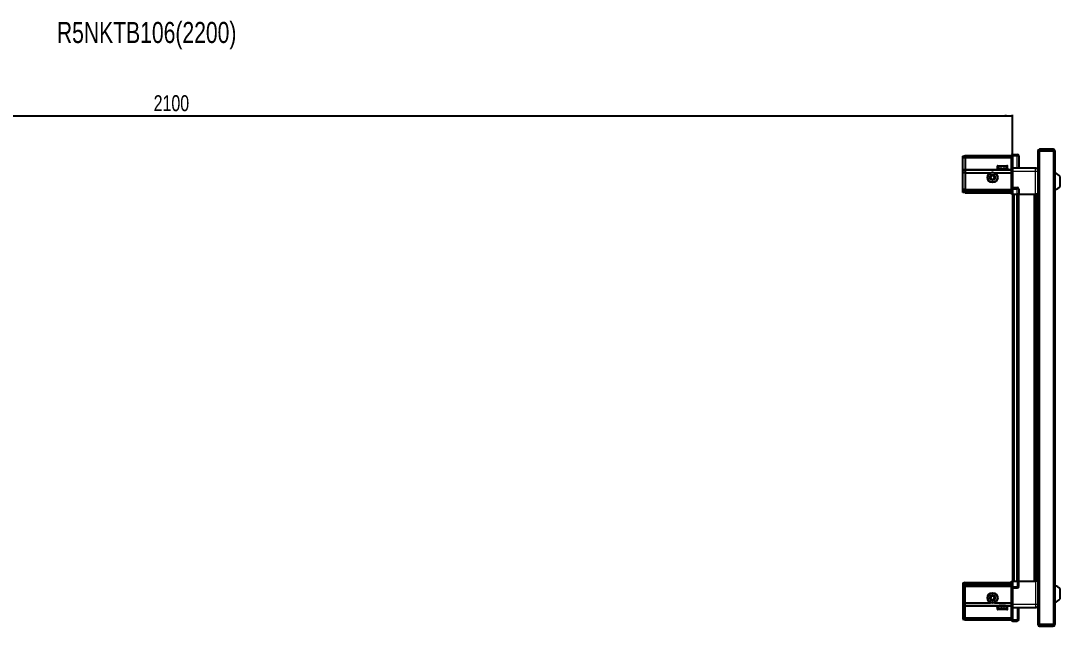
# Model space of a CAD drawing. Header units: millimetres. Extents: x 1415 to 6170, y -1465 to 1637.
# Drawn here: x 3663 to 4969, y 877 to 1637 of the extents above; entities that cross this region are included whole.
import ezdxf

# ---------------------------------------------------------------- set-up
doc = ezdxf.new("R2010")
doc.units = ezdxf.units.MM
doc.layers.add('FORMAT', color=7, linetype='Continuous')
doc.styles.add('SLDTEXTSTYLE0', font='TXT', dxfattribs={"width": 0.75})
doc.dimstyles.new('SLDDIMSTYLE0', dxfattribs={"dimtxt": 20, "dimasz": 10, "dimexe": 0, "dimexo": 0.0625, "dimgap": 5, "dimtad": 2, "dimdec": 1, "dimrnd": 1e-09, "dimzin": 12, "dimdsep": 46, "dimtxsty": 'SLDTEXTSTYLE0', "dimsah": 1, "dimcen": 0.09, "dimadec": 0, "dimazin": 3, "dimtfac": 1, "dimtofl": 0, "dimtmove": 0, "dimatfit": 3, "dimfxl": 0, "dimfrac": 2, "dimtolj": 1, "dimtzin": 12, "dimarcsym": 0})

# ---------------------------------------------------------------- blocks, each defined once
blk = doc.blocks.new('_D_5')
at = {"layer": 'FORMAT'}
for p, q in [((2809.3, 1419.3), (2809.3, 1518.8)), ((2809.3, 1517.8), (4909.3, 1517.8)), ((4909.3, 1419.3), (4909.3, 1518.8))]:
    blk.add_line(p, q, dxfattribs=at)
for points in [[(2809.3, 1517.8), (2819.3, 1516.3), (2819.3, 1519.4)], [(4909.3, 1517.8), (4899.3, 1519.4), (4899.3, 1516.3)]]:
    blk.add_solid(points, dxfattribs=at)
at = {"layer": 'FORMAT', "insert": (3829.7, 1543.6), "char_height": 20, "attachment_point": 1, "style": 'SLDTEXTSTYLE0'}
blk.add_mtext('2100', dxfattribs=at)

msp = doc.modelspace()

# ---------------------------------------------------------------- linework, layer by layer
at = {"color": 7, "linetype": 'Continuous', "lineweight": 25}
for p, q in [((4846.63, 1467.02), (4849.63, 1467.82)), ((4846.63, 1465.17), (4846.63, 1467.02)), ((4846.63, 1465.17), (4849.63, 1465.32)), ((4846.63, 1450.82), (4846.63, 1465.17)), ((4849.63, 1467.82), (4849.63, 1465.32)), ((4849.63, 1467.82), (4907.93, 1467.82)), ((4849.63, 1465.32), (4849.63, 1450.82)), ((4849.63, 1465.32), (4907.93, 1465.32)), ((4908.79, 1469.32), (4907.93, 1468.82)), ((4908.79, 1469.32), (4907.93, 1468.82)), ((4907.93, 1468.82), (4907.93, 1467.32)), ((4907.93, 1452.52), (4907.93, 1467.32)), ((4909.13, 1469.32), (4908.79, 1469.32)), ((4909.13, 1469.32), (4908.79, 1469.32)), ((4909.13, 1467.32), (4909.13, 1469.32)), ((4909.13, 1469.32), (4909.13, 1469.32)), ((4909.13, 1469.32), (4915.13, 1469.32)), ((4909.13, 1467.32), (4909.13, 1452.52)), ((4917.13, 1467.32), (4917.13, 1452.32)), ((4941.13, 1473.72), (4941.13, 1461.32)), ((4942.63, 1473.72), (4942.63, 1461.32)), ((4943.13, 1460.82), (4943.13, 1473.72)), ((4943.13, 1473.72), (4960.53, 1473.72)), ((4960.53, 1475.82), (4943.23, 1475.82)), ((4960.53, 1474.32), (4943.23, 1474.32)), ((4960.53, 1474.32), (4960.53, 1475.82)), ((4960.53, 1473.72), (4962.63, 1473.72)), ((4962.63, 1473.72), (4962.63, 878.92)), ((4846.63, 1449.02), (4846.63, 1450.82)), ((4849.63, 1450.82), (4849.63, 1449.82)), ((4890.13, 1454.22), (4890.13, 1451.32)), ((4890.13, 1451.32), (4890.16, 1451.32)), ((4890.28, 1451.82), (4890.16, 1451.82)), ((4890.16, 1451.82), (4890.16, 1451.32)), ((4890.16, 1451.32), (4890.28, 1451.32)), ((4890.28, 1451.82), (4890.28, 1451.32)), ((4890.28, 1451.32), (4890.69, 1451.32)), ((4891.03, 1451.82), (4890.69, 1451.82)), ((4890.69, 1451.82), (4890.69, 1451.32)), ((4890.69, 1451.32), (4891.03, 1451.32)), ((4890.93, 1455.02), (4902.33, 1455.02)), ((4891.03, 1451.82), (4891.03, 1451.32)), ((4891.03, 1451.32), (4891.8, 1451.32)), ((4892.33, 1451.82), (4891.8, 1451.82)), ((4891.8, 1451.82), (4891.8, 1451.32)), ((4891.8, 1451.32), (4892.33, 1451.32)), ((4892.23, 1451.32), (4892.23, 1451.22)), ((4892.23, 1451.22), (4901.03, 1451.22)), ((4892.33, 1451.82), (4892.33, 1451.32)), ((4892.33, 1451.32), (4893.39, 1451.32)), ((4892.63, 1450.82), (4893.32, 1450.34)), ((4892.63, 1450.82), (4900.63, 1450.82)), ((4893.32, 1450.34), (4892.63, 1449.86)), ((4893.32, 1450.34), (4899.94, 1450.34)), ((4894.05, 1451.82), (4893.39, 1451.82)), ((4893.39, 1451.82), (4893.39, 1451.32)), ((4893.39, 1451.32), (4894.05, 1451.32)), ((4894.05, 1451.82), (4894.05, 1451.32)), ((4894.05, 1451.32), (4895.29, 1451.32)), ((4896.02, 1451.82), (4895.29, 1451.82)), ((4895.29, 1451.82), (4895.29, 1451.32)), ((4895.29, 1451.32), (4895.72, 1451.32)), ((4895.72, 1451.82), (4895.72, 1451.32)), ((4896.02, 1451.82), (4896.02, 1451.32)), ((4896.02, 1451.32), (4897.32, 1451.32)), ((4898.05, 1451.82), (4897.32, 1451.82)), ((4897.32, 1451.82), (4897.32, 1451.32)), ((4897.59, 1451.82), (4897.59, 1451.32)), ((4897.59, 1451.32), (4898.05, 1451.32)), ((4898.05, 1451.82), (4898.05, 1451.32)), ((4898.05, 1451.32), (4899.28, 1451.32)), ((4899.94, 1451.82), (4899.28, 1451.82)), ((4899.28, 1451.82), (4899.28, 1451.32)), ((4899.28, 1451.32), (4899.94, 1451.32)), ((4899.94, 1451.82), (4899.94, 1451.32)), ((4899.94, 1451.32), (4900.98, 1451.32)), ((4899.94, 1450.34), (4900.63, 1450.82)), ((4900.63, 1449.86), (4899.94, 1450.34)), ((4901.5, 1451.82), (4900.98, 1451.82)), ((4900.98, 1451.82), (4900.98, 1451.32)), ((4900.98, 1451.32), (4901.5, 1451.32)), ((4901.03, 1451.22), (4901.03, 1451.32)), ((4901.5, 1451.82), (4901.5, 1451.32)), ((4901.5, 1451.32), (4902.26, 1451.32)), ((4902.59, 1451.82), (4902.26, 1451.82)), ((4902.26, 1451.82), (4902.26, 1451.32)), ((4902.26, 1451.32), (4902.59, 1451.32)), ((4902.59, 1451.82), (4902.59, 1451.32)), ((4902.59, 1451.32), (4902.99, 1451.32)), ((4903.1, 1451.82), (4902.99, 1451.82)), ((4902.99, 1451.82), (4902.99, 1451.32)), ((4902.99, 1451.32), (4903.1, 1451.32)), ((4903.1, 1451.82), (4903.1, 1451.32)), ((4903.1, 1451.32), (4903.13, 1451.32)), ((4903.13, 1451.32), (4903.13, 1454.22)), ((4907.93, 1452.32), (4907.93, 1452.52)), ((4909.13, 1452.32), (4907.93, 1452.32)), ((4907.93, 1448.32), (4907.93, 1452.32)), ((4909.13, 1452.52), (4909.13, 1452.32)), ((4909.13, 1452.32), (4909.13, 1448.32)), ((4909.13, 1452.32), (4938.13, 1452.32)), ((4941.03, 1460.82), (4941.03, 891.82)), ((4941.03, 1460.82), (4943.13, 1460.82)), ((4941.13, 1461.32), (4942.63, 1461.32)), ((4846.63, 1449.02), (4849.63, 1449.82)), ((4846.63, 1445.99), (4846.63, 1449.02)), ((4849.63, 1446.32), (4846.63, 1445.99)), ((4846.63, 1425.82), (4846.63, 1445.99)), ((4849.63, 1449.82), (4849.63, 1446.32)), ((4849.63, 1449.82), (4907.93, 1449.82)), ((4849.63, 1446.32), (4849.63, 1425.82)), ((4849.63, 1446.32), (4881.63, 1446.32)), ((4886.63, 1446.32), (4907.93, 1446.32)), ((4892.63, 1449.86), (4892.63, 1449.82)), ((4892.63, 1449.86), (4900.63, 1449.86)), ((4900.63, 1449.82), (4900.63, 1449.86)), ((4907.93, 1428.02), (4907.93, 1448.32)), ((4909.13, 1448.32), (4909.13, 1428.02)), ((4969.23, 1429.32), (4969.23, 1441.32)), ((4846.63, 1424.02), (4846.63, 1425.82)), ((4849.63, 1424.82), (4846.63, 1424.02)), ((4849.63, 1425.82), (4849.63, 1424.82)), ((4849.63, 1424.82), (4849.63, 1423.82)), ((4849.63, 1424.82), (4907.93, 1424.82)), ((4907.93, 1427.82), (4907.93, 1428.02)), ((4909.13, 1427.82), (4907.93, 1427.82)), ((4907.93, 1427.82), (4907.93, 1427.15)), ((4907.93, 1419.32), (4907.93, 1427.15)), ((4908.79, 1425.82), (4908.79, 1419.32)), ((4909.13, 1428.02), (4909.13, 1427.82)), ((4909.13, 1425.82), (4909.13, 1427.82)), ((4909.13, 1425.82), (4909.13, 1427.82)), ((4909.13, 1427.82), (4915.13, 1427.82)), ((4909.13, 1425.82), (4909.13, 1419.32)), ((4917.13, 1425.82), (4917.13, 1419.32)), ((4846.63, 1423.28), (4846.63, 1424.02)), ((4849.63, 1423.82), (4846.63, 1423.28)), ((4846.63, 1422.78), (4846.63, 1423.28)), ((4849.63, 1422.32), (4846.63, 1422.78)), ((4846.63, 1421.63), (4846.63, 1422.78)), ((4849.63, 1420.82), (4846.63, 1421.63)), ((4849.63, 1423.82), (4907.93, 1423.82)), ((4849.63, 1423.82), (4849.63, 1422.32)), ((4849.63, 1422.32), (4849.63, 1420.82)), ((4849.63, 1422.32), (4907.93, 1422.32)), ((4849.63, 1420.82), (4907.93, 1420.82)), ((4908.79, 1419.32), (4907.93, 1419.32)), ((4909.13, 1419.32), (4908.79, 1419.32)), ((4909.13, 1419.32), (4915.13, 1419.32)), ((4909.28, 1419.32), (4909.28, 933.32)), ((4917.13, 1419.32), (4915.13, 1419.32)), ((4916.48, 1419.32), (4916.48, 933.32)), ((4917.13, 1419.32), (4938.13, 1419.32)), ((4939.15, 933.32), (4939.15, 1419.32)), ((4939.18, 933.32), (4939.18, 1419.32)), ((4940.98, 1419.32), (4940.98, 933.32)), ((4849.63, 931.82), (4846.63, 931.02)), ((4846.63, 931.02), (4846.63, 929.87)), ((4849.63, 930.32), (4846.63, 929.87)), ((4846.63, 929.87), (4846.63, 929.37)), ((4849.63, 928.82), (4846.63, 929.37)), ((4846.63, 929.37), (4846.63, 928.63)), ((4849.63, 927.82), (4846.63, 928.63)), ((4846.63, 928.63), (4846.63, 926.82)), ((4849.63, 930.32), (4849.63, 931.82)), ((4849.63, 931.82), (4907.93, 931.82)), ((4849.63, 928.82), (4849.63, 930.32)), ((4849.63, 930.32), (4907.93, 930.32)), ((4849.63, 928.82), (4907.93, 928.82)), ((4849.63, 927.82), (4849.63, 928.82)), ((4849.63, 927.82), (4907.93, 927.82)), ((4849.63, 926.82), (4849.63, 927.82)), ((4907.93, 925.5), (4907.93, 933.32)), ((4907.93, 933.32), (4908.79, 933.32)), ((4908.79, 933.32), (4908.79, 933.32)), ((4908.79, 933.32), (4908.79, 926.82)), ((4909.13, 933.32), (4908.79, 933.32)), ((4909.13, 933.32), (4909.13, 933.32)), ((4909.13, 933.32), (4909.13, 926.82)), ((4909.13, 933.32), (4915.13, 933.32)), ((4909.13, 933.32), (4909.13, 926.82)), ((4917.13, 933.32), (4915.13, 933.32)), ((4917.13, 926.82), (4917.13, 933.32)), ((4917.13, 933.32), (4938.13, 933.32)), ((4846.63, 926.82), (4846.63, 906.66)), ((4849.63, 906.32), (4849.63, 926.82)), ((4907.93, 925.5), (4907.93, 924.82)), ((4909.13, 924.82), (4907.93, 924.82)), ((4907.93, 924.62), (4907.93, 924.82)), ((4907.93, 904.32), (4907.93, 924.62)), ((4909.13, 924.82), (4909.13, 926.82)), ((4909.13, 924.82), (4909.13, 924.62)), ((4909.13, 924.82), (4915.13, 924.82)), ((4909.13, 924.62), (4909.13, 904.32)), ((4969.23, 911.32), (4969.23, 923.32)), ((4849.63, 906.32), (4846.63, 906.66)), ((4846.63, 906.66), (4846.63, 903.63)), ((4846.63, 903.63), (4849.63, 902.82)), ((4846.63, 903.63), (4846.63, 901.82)), ((4846.63, 901.82), (4846.63, 887.48)), ((4849.63, 906.32), (4881.63, 906.32)), ((4849.63, 902.82), (4849.63, 906.32)), ((4849.63, 902.82), (4907.93, 902.82)), ((4849.63, 901.82), (4849.63, 902.82)), ((4849.63, 887.32), (4849.63, 901.82)), ((4886.63, 906.32), (4907.93, 906.32)), ((4892.63, 902.82), (4892.63, 902.79)), ((4892.63, 902.79), (4893.32, 902.31)), ((4900.63, 902.79), (4892.63, 902.79)), ((4893.32, 902.31), (4892.63, 901.82)), ((4900.63, 901.82), (4892.63, 901.82)), ((4899.94, 902.31), (4893.32, 902.31)), ((4899.94, 902.31), (4900.63, 902.79)), ((4900.63, 901.82), (4899.94, 902.31)), ((4900.63, 902.79), (4900.63, 902.82)), ((4907.93, 900.32), (4907.93, 904.32)), ((4909.13, 904.32), (4909.13, 900.32)), ((4890.13, 901.32), (4890.13, 898.42)), ((4890.14, 901.32), (4890.13, 901.32)), ((4890.14, 900.82), (4890.14, 901.32)), ((4890.24, 901.32), (4890.14, 901.32)), ((4890.14, 900.82), (4890.24, 900.82)), ((4890.24, 900.82), (4890.24, 901.32)), ((4890.61, 901.32), (4890.24, 901.32)), ((4890.61, 900.82), (4890.61, 901.32)), ((4890.93, 901.32), (4890.61, 901.32)), ((4890.61, 900.82), (4890.93, 900.82)), ((4890.93, 900.82), (4890.93, 901.32)), ((4891.67, 901.32), (4890.93, 901.32)), ((4902.33, 897.62), (4890.93, 897.62)), ((4891.67, 900.82), (4891.67, 901.32)), ((4892.18, 901.32), (4891.67, 901.32)), ((4891.67, 900.82), (4892.18, 900.82)), ((4892.18, 900.82), (4892.18, 901.32)), ((4893.21, 901.32), (4892.18, 901.32)), ((4892.23, 901.42), (4892.23, 901.32)), ((4901.03, 901.42), (4892.23, 901.42)), ((4893.21, 900.82), (4893.21, 901.32)), ((4893.86, 901.32), (4893.21, 901.32)), ((4893.21, 900.82), (4893.86, 900.82)), ((4893.86, 900.82), (4893.86, 901.32)), ((4895.09, 901.32), (4893.86, 901.32)), ((4895.09, 900.82), (4895.09, 901.32)), ((4895.59, 901.32), (4895.09, 901.32)), ((4895.09, 900.82), (4895.82, 900.82)), ((4895.59, 900.82), (4895.59, 901.32)), ((4895.82, 900.82), (4895.82, 901.32)), ((4897.12, 901.32), (4895.82, 901.32)), ((4897.12, 900.82), (4897.12, 901.32)), ((4897.12, 900.82), (4897.85, 900.82)), ((4897.45, 900.82), (4897.45, 901.32)), ((4897.85, 901.32), (4897.45, 901.32)), ((4897.85, 900.82), (4897.85, 901.32)), ((4899.1, 901.32), (4897.85, 901.32)), ((4899.1, 900.82), (4899.1, 901.32)), ((4899.76, 901.32), (4899.1, 901.32)), ((4899.1, 900.82), (4899.76, 900.82)), ((4899.76, 900.82), (4899.76, 901.32)), ((4900.83, 901.32), (4899.76, 901.32)), ((4900.83, 900.82), (4900.83, 901.32)), ((4901.37, 901.32), (4900.83, 901.32)), ((4900.83, 900.82), (4901.37, 900.82)), ((4901.03, 901.32), (4901.03, 901.42)), ((4901.37, 900.82), (4901.37, 901.32)), ((4902.16, 901.32), (4901.37, 901.32)), ((4902.16, 900.82), (4902.16, 901.32)), ((4902.51, 901.32), (4902.16, 901.32)), ((4902.16, 900.82), (4902.51, 900.82)), ((4902.51, 900.82), (4902.51, 901.32)), ((4902.94, 901.32), (4902.51, 901.32)), ((4902.94, 900.82), (4902.94, 901.32)), ((4903.08, 901.32), (4902.94, 901.32)), ((4902.94, 900.82), (4903.08, 900.82)), ((4903.08, 900.82), (4903.08, 901.32)), ((4903.13, 901.32), (4903.08, 901.32)), ((4903.13, 898.42), (4903.13, 901.32)), ((4909.13, 900.32), (4907.93, 900.32)), ((4907.93, 900.12), (4907.93, 900.32)), ((4907.93, 885.32), (4907.93, 900.12)), ((4909.13, 900.32), (4909.13, 900.12)), ((4909.13, 900.32), (4938.13, 900.32)), ((4909.13, 900.12), (4909.13, 885.32)), ((4909.13, 900.12), (4909.13, 885.32)), ((4917.13, 885.32), (4917.13, 900.32)), ((4943.13, 891.82), (4941.03, 891.82)), ((4941.13, 891.32), (4942.63, 891.32)), ((4941.13, 891.32), (4941.13, 878.92)), ((4942.63, 891.32), (4942.63, 878.92)), ((4943.13, 878.92), (4943.13, 891.82)), ((4846.63, 887.48), (4849.63, 887.32)), ((4846.63, 887.48), (4846.63, 885.63)), ((4846.63, 885.63), (4849.63, 884.82)), ((4849.63, 887.32), (4907.93, 887.32)), ((4849.63, 884.82), (4849.63, 887.32)), ((4849.63, 884.82), (4907.93, 884.82)), ((4907.93, 885.32), (4907.93, 883.82)), ((4907.93, 883.82), (4908.79, 883.32)), ((4909.13, 883.32), (4908.79, 883.32)), ((4909.13, 883.32), (4909.13, 885.32)), ((4909.13, 883.32), (4915.13, 883.32)), ((4960.53, 878.92), (4943.13, 878.92)), ((4943.23, 878.32), (4960.53, 878.32)), ((4943.23, 876.82), (4960.53, 876.82)), ((4962.63, 878.92), (4960.53, 878.92)), ((4960.53, 878.32), (4960.53, 876.82))]:
    msp.add_line(p, q, dxfattribs=at)
at = {"color": 8, "linetype": 'Continuous', "lineweight": 18}
for p, q in [((4909.13, 1467.32), (4907.93, 1467.32)), ((4909.13, 1467.32), (4915.13, 1467.32)), ((4915.13, 1467.32), (4915.13, 1469.32)), ((4915.13, 1452.32), (4915.13, 1467.32)), ((4915.13, 1467.32), (4917.13, 1467.32)), ((4942.63, 1473.72), (4941.13, 1473.72)), ((4943.23, 1474.32), (4943.23, 1475.82)), ((4960.53, 1473.72), (4960.53, 878.92)), ((4846.63, 1450.82), (4849.63, 1450.82)), ((4849.63, 1450.82), (4892.63, 1450.82)), ((4890.13, 1454.22), (4903.13, 1454.22)), ((4900.63, 1450.82), (4907.93, 1450.82)), ((4907.93, 1452.52), (4909.13, 1452.52)), ((4943.13, 1460.82), (4943.13, 891.82)), ((4909.13, 1448.32), (4907.93, 1448.32)), ((4909.13, 1448.32), (4938.13, 1448.32)), ((4938.13, 1419.32), (4938.13, 1448.32)), ((4849.63, 1425.82), (4846.63, 1425.82)), ((4849.63, 1425.82), (4907.93, 1425.82)), ((4907.93, 1428.02), (4909.13, 1428.02)), ((4909.13, 1425.82), (4908.79, 1425.82)), ((4909.13, 1425.82), (4915.13, 1425.82)), ((4915.13, 1425.82), (4915.13, 1427.82)), ((4917.13, 1425.82), (4915.13, 1425.82)), ((4915.13, 1419.32), (4915.13, 1425.82)), ((4911.28, 1419.32), (4911.28, 933.32)), ((4914.48, 1419.32), (4914.48, 933.32)), ((4917.13, 1419.32), (4917.13, 933.32)), ((4936.53, 933.32), (4936.53, 1419.32)), ((4937.94, 1419.32), (4937.94, 933.32)), ((4940.39, 933.32), (4940.39, 1419.32)), ((4909.13, 933.32), (4908.79, 933.32)), ((4915.13, 933.32), (4915.13, 926.82)), ((4938.13, 933.32), (4938.13, 904.32)), ((4849.63, 926.82), (4846.63, 926.82)), ((4849.63, 926.82), (4907.93, 926.82)), ((4909.13, 924.62), (4907.93, 924.62)), ((4909.13, 926.82), (4908.79, 926.82)), ((4909.13, 926.82), (4915.13, 926.82)), ((4915.13, 926.82), (4915.13, 924.82)), ((4917.13, 926.82), (4915.13, 926.82)), ((4846.63, 901.82), (4849.63, 901.82)), ((4849.63, 901.82), (4892.63, 901.82)), ((4900.63, 901.82), (4907.93, 901.82)), ((4909.13, 904.32), (4907.93, 904.32)), ((4909.13, 904.32), (4938.13, 904.32)), ((4903.13, 898.42), (4890.13, 898.42)), ((4909.13, 900.12), (4907.93, 900.12)), ((4915.13, 900.32), (4915.13, 885.32)), ((4909.13, 885.32), (4907.93, 885.32)), ((4909.13, 885.32), (4915.13, 885.32)), ((4915.13, 885.32), (4915.13, 883.32)), ((4915.13, 885.32), (4917.13, 885.32)), ((4942.63, 878.92), (4941.13, 878.92)), ((4943.23, 878.32), (4943.23, 876.82))]:
    msp.add_line(p, q, dxfattribs=at)
at = {"color": 7, "linetype": 'Continuous', "lineweight": 25}
for centre, radius in [((4884.13, 1440.32), 6.5), ((4884.13, 1440.32), 3.46), ((4884.13, 912.32), 6.5), ((4884.13, 912.32), 3.46)]:
    msp.add_circle(centre, radius, dxfattribs=at)
at = {"color": 8, "linetype": 'Continuous', "lineweight": 18}
for centre in [(4884.13, 1440.32), (4884.13, 912.32)]:
    msp.add_circle(centre, 5.7, dxfattribs=at)
at = {"color": 7, "linetype": 'Continuous', "lineweight": 25}
for centre, radius, start, end in [((4915.13, 1467.32), 2, 0, 90), ((4943.23, 1473.72), 2.1, 90, 180), ((4943.23, 1473.72), 0.6, 90, 180), ((4960.53, 1473.72), 2.1, 0, 90), ((4960.53, 1473.72), 0.6, 0, 90), ((4890.93, 1454.22), 0.8, 90, 180), ((4892.23, 1450.82), 0.4, 0, 90), ((4901.03, 1450.82), 0.4, 90, 180), ((4902.33, 1454.22), 0.8, 0, 90), ((4884.13, 1440.32), 2.5, 120.74103, 180.74103), ((4884.13, 1440.32), 2.5, 180.74103, 240.74103), ((4884.13, 1440.32), 2.5, 60.74103, 120.74103), ((4884.13, 1440.32), 2.5, 240.74103, 300.74103), ((4884.13, 1440.32), 2.5, 0.74103, 60.74103), ((4884.13, 1440.32), 2.5, 300.74103, 0.74103), ((4959.6, 1434.3), 11.91, 36.1266, 75.29965), ((4915.13, 1425.82), 2, 0, 90), ((4959.6, 1436.35), 11.91, 284.70035, 323.8734), ((4959.6, 916.3), 11.91, 36.1266, 75.29965), ((4884.13, 912.32), 2.5, 95.91157, 155.91157), ((4884.13, 912.32), 2.5, 35.91157, 95.91157), ((4915.13, 926.82), 2, 270, 0), ((4884.13, 912.32), 2.5, 155.91157, 215.91157), ((4884.13, 912.32), 2.5, 215.91157, 275.91157), ((4884.13, 912.32), 2.5, 275.91157, 335.91157), ((4884.13, 912.32), 2.5, 335.91157, 35.91157), ((4892.23, 901.82), 0.4, 270, 0), ((4901.03, 901.82), 0.4, 180, 270), ((4959.6, 918.35), 11.91, 284.70035, 323.8734), ((4890.93, 898.42), 0.8, 180, 270), ((4902.33, 898.42), 0.8, 270, 0), ((4915.13, 885.32), 2, 270, 0), ((4943.23, 878.92), 2.1, 180, 270), ((4943.23, 878.92), 0.6, 180, 270), ((4960.53, 878.92), 2.1, 270, 0), ((4960.53, 878.92), 0.6, 270, 0)]:
    msp.add_arc(centre, radius, start, end, dxfattribs=at)
for centre, start_param, end_param in [((4905.33, 1425.82), 0, 0.7227342), ((4905.33, 926.82), 5.5604511, 6.2831853)]:
    msp.add_ellipse(centre, major_axis=(3.46, 0), ratio=0.5773503, start_param=start_param, end_param=end_param, dxfattribs=at)
for points, knots in [([(4938.13, 1452.32), (4938.57, 1452.28), (4939.24, 1452.21), (4940.06, 1451.77), (4940.61, 1451.33), (4940.89, 1450.96), (4941.03, 1450.77)], [0, 0, 0, 0, 0.3842982, 0.5911726, 0.8024372, 1, 1, 1, 1]), ([(4881.61, 1441.73), (4882.05, 1442), (4882.88, 1442.49), (4883.7, 1442.98), (4884.09, 1443.21)], [0, 0, 0, 0, 0.5346859, 1, 1, 1, 1]), ([(4881.64, 1438.85), (4881.64, 1438.97), (4881.64, 1439.57), (4881.62, 1440.57), (4881.61, 1441.39), (4881.61, 1441.73)], [0, 0, 0, 0, 0.1331247, 0.6370994, 1, 1, 1, 1]), ([(4884.16, 1437.44), (4883.71, 1437.69), (4882.87, 1438.16), (4882.03, 1438.63), (4881.64, 1438.85)], [0, 0, 0, 0, 0.5346859, 1, 1, 1, 1]), ([(4884.09, 1443.21), (4884.54, 1442.96), (4885.38, 1442.49), (4886.22, 1442.02), (4886.61, 1441.8)], [0, 0, 0, 0, 0.53468586, 1, 1, 1, 1]), ([(4886.64, 1438.91), (4886.2, 1438.65), (4885.37, 1438.16), (4884.55, 1437.67), (4884.16, 1437.44)], [0, 0, 0, 0, 0.53468586, 1, 1, 1, 1]), ([(4886.61, 1441.8), (4886.61, 1441.45), (4886.62, 1440.63), (4886.63, 1439.64), (4886.64, 1439.04), (4886.64, 1438.91)], [0, 0, 0, 0, 0.3629006, 0.8668753, 1, 1, 1, 1]), ([(4940.98, 1419.32), (4940.94, 1419.32), (4940.72, 1419.32), (4940, 1419.32), (4939.04, 1419.32), (4938.38, 1419.32), (4938.13, 1419.32)], [0, 0, 0, 0, 0.0717073, 0.4209791, 0.7702508, 1, 1, 1, 1]), ([(4940.98, 933.32), (4940.94, 933.32), (4940.72, 933.32), (4940, 933.32), (4939.04, 933.32), (4938.38, 933.32), (4938.13, 933.32)], [0, 0, 0, 0, 0.0717073, 0.4209791, 0.7702508, 1, 1, 1, 1]), ([(4881.25, 912.03), (4881.46, 912.5), (4881.86, 913.38), (4882.25, 914.25), (4882.43, 914.66)], [0, 0, 0, 0, 0.5346859, 1, 1, 1, 1]), ([(4882.43, 914.66), (4882.78, 914.7), (4883.59, 914.78), (4884.58, 914.88), (4885.18, 914.95), (4885.3, 914.96)], [0, 0, 0, 0, 0.3629006, 0.8668753, 1, 1, 1, 1]), ([(4885.3, 914.96), (4885.61, 914.54), (4886.17, 913.76), (4886.74, 912.98), (4887, 912.62)], [0, 0, 0, 0, 0.5346859, 1, 1, 1, 1]), ([(4882.95, 909.69), (4882.64, 910.11), (4882.08, 910.89), (4881.52, 911.66), (4881.25, 912.03)], [0, 0, 0, 0, 0.5346859, 1, 1, 1, 1]), ([(4885.82, 909.99), (4885.69, 909.97), (4885.1, 909.91), (4884.11, 909.81), (4883.29, 909.72), (4882.95, 909.69)], [0, 0, 0, 0, 0.1331247, 0.6370994, 1, 1, 1, 1]), ([(4887, 912.62), (4886.79, 912.15), (4886.39, 911.27), (4886, 910.39), (4885.82, 909.99)], [0, 0, 0, 0, 0.5346859, 1, 1, 1, 1]), ([(4938.13, 900.32), (4938.57, 900.37), (4939.24, 900.44), (4940.06, 900.88), (4940.61, 901.32), (4940.89, 901.69), (4941.03, 901.87)], [0, 0, 0, 0, 0.3842982, 0.5911726, 0.8024372, 1, 1, 1, 1])]:
    msp.add_open_spline(points, degree=3, knots=knots, dxfattribs=at)
at = {"color": 8, "linetype": 'Continuous', "lineweight": 18}
for points in [[(4938.13, 1448.32), (4938.13, 1448.85), (4938.13, 1449.9), (4938.13, 1451.22), (4938.13, 1452.14), (4938.13, 1452.26), (4938.13, 1452.32)], [(4938.13, 904.32), (4938.13, 903.8), (4938.13, 902.75), (4938.13, 901.43), (4938.13, 900.5), (4938.13, 900.38), (4938.13, 900.32)]]:
    msp.add_open_spline(points, degree=3, dxfattribs=at)
for points, knots in [([(4938.13, 1448.32), (4938.57, 1448.32), (4939.24, 1448.32), (4940.06, 1448.32), (4940.61, 1448.32), (4940.89, 1448.32), (4941.03, 1448.32)], [0, 0, 0, 0, 0.3842982, 0.5911726, 0.8024372, 1, 1, 1, 1]), ([(4938.13, 904.32), (4938.57, 904.32), (4939.24, 904.32), (4940.06, 904.32), (4940.61, 904.32), (4940.89, 904.32), (4941.03, 904.32)], [0, 0, 0, 0, 0.38429816, 0.59117259, 0.8024372, 1, 1, 1, 1])]:
    msp.add_open_spline(points, degree=3, knots=knots, dxfattribs=at)

# ---------------------------------------------------------------- texts
at = {"layer": 'FORMAT', "insert": (3708.08, 1635.62), "char_height": 26.4583, "attachment_point": 1, "style": 'SLDTEXTSTYLE0'}
msp.add_mtext('R5NKTB106(2200)', dxfattribs=at)

# ---------------------------------------------------------------- dimensions: what is measured, and where the dimension line sits
at = {"layer": 'FORMAT'}
dim = msp.add_linear_dim(base=(4909.28, 1517.82), p1=(2809.28, 1419.32), p2=(4909.28, 1419.32), angle=0, dimstyle='SLDDIMSTYLE0', dxfattribs=at)
dim.commit()
dim.dimension.update_dxf_attribs({"geometry": '_D_5', "text_midpoint": (3859.28, 1517.82), "dimtype": 160})

doc.saveas('drawing.dxf')
